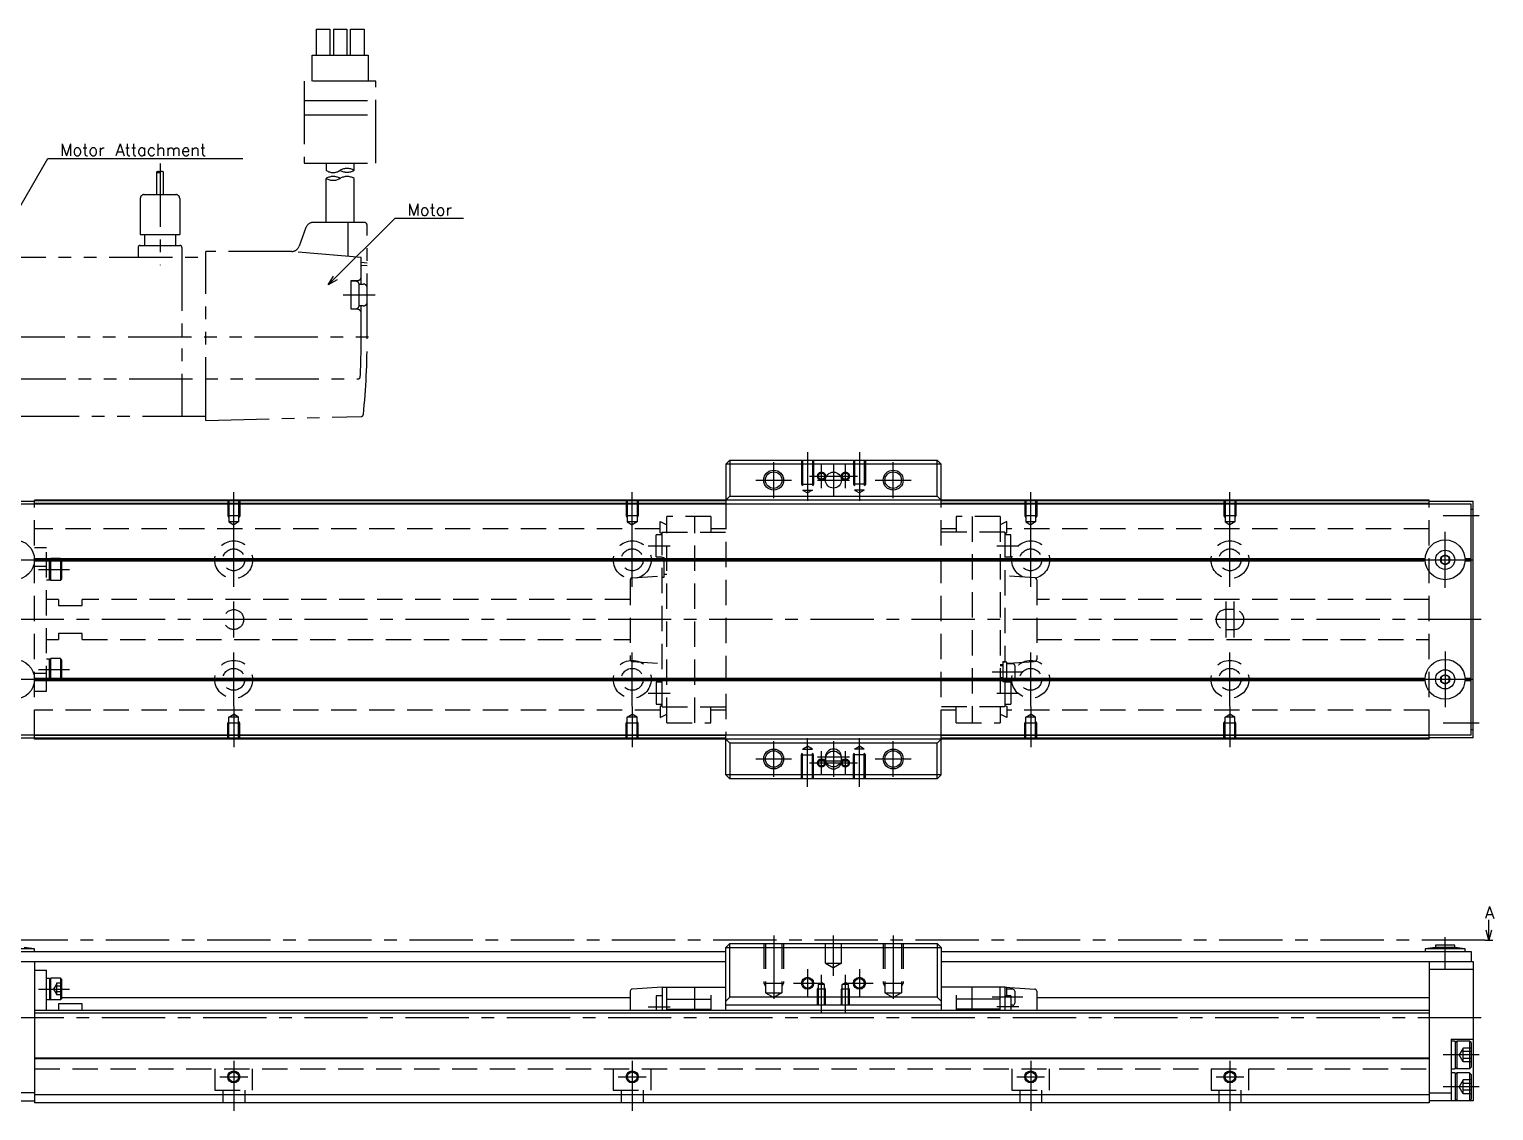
# Model space of a CAD drawing. Extents: x -2 to 601, y -8 to 279.
# Drawn here: x 233.5 to 600.9, y 8 to 279.5 of the extents above; entities that cross this region are included whole.
import ezdxf

# ---------------------------------------------------------------- set-up
doc = ezdxf.new("R2010")
doc.units = 0
doc.header["$LTSCALE"] = 0.5
for name, pattern in [('CENTER', [50.8, 31.75, -6.35, 6.35, -6.35]), ('DASHED', [19.05, 12.7, -6.35]), ('PHANTOM', [63.5, 31.75, -6.35, 6.35, -6.35, 6.35, -6.35])]:
    doc.linetypes.add(name, pattern=pattern)
for name, color, linetype in [('MSM_CENTER', 1, 'CENTER'), ('MSM_CONTINUOUS', 7, 'CONTINUOUS'), ('MSM_DASHED', 4, 'DASHED'), ('MSM_IMAGINARY', 6, 'PHANTOM'), ('MSM_NARROW', 5, 'CONTINUOUS'), ('MSM_PART_NUMBER', 7, 'CONTINUOUS')]:
    doc.layers.add(name, color=color, linetype=linetype)
doc.styles.get("Standard").update_dxf_attribs({"font": 'txt.shx', "height": 3, "bigfont": 'bigfont.shx'})

msp = doc.modelspace()

# ---------------------------------------------------------------- linework, layer by layer
at = {"layer": 'MSM_CENTER'}
for p, q in [((428.76, 173.3), (428.76, 161.09)), ((441.76, 173.3), (441.76, 161.09)), ((420.26, 161.8), (420.26, 170.8)), ((432.26, 164.3), (432.26, 170.3)), ((435.26, 170.3), (435.26, 162.3)), ((438.26, 164.3), (438.26, 170.3)), ((450.26, 161.8), (450.26, 170.8)), ((415.76, 166.3), (424.76, 166.3)), ((429.26, 167.3), (441.26, 167.3)), ((431.26, 166.3), (439.26, 166.3)), ((445.76, 166.3), (454.76, 166.3)), ((284.76, 153.09), (284.76, 163.3)), ((384.76, 153.09), (384.76, 163.3)), ((484.76, 153.09), (484.76, 163.3)), ((534.76, 153.09), (534.76, 163.3)), ((597.26, 157.3), (588.26, 157.3)), ((284.76, 139.55), (284.76, 153.05)), ((384.76, 139.55), (384.76, 153.05)), ((484.76, 139.55), (484.76, 153.05)), ((534.76, 139.55), (534.76, 153.05)), ((588.76, 139.3), (588.76, 153.3)), ((388.76, 149.8), (394.26, 149.8)), ((476.26, 149.8), (481.76, 149.8)), ((222.76, 146.3), (236.76, 146.3)), ((235.76, 143.86), (243.56, 143.86)), ((278.01, 146.3), (291.51, 146.3)), ((378.01, 146.3), (391.51, 146.3)), ((478.01, 146.3), (491.51, 146.3)), ((528.01, 146.3), (541.51, 146.3)), ((581.76, 146.3), (595.76, 146.3)), ((284.76, 126.8), (284.76, 135.8)), ((533.76, 135.8), (533.76, 126.8)), ((535.76, 135.8), (535.76, 126.8)), ((597.76, 131.3), (196.26, 131.3)), ((284.76, 109.55), (284.76, 123.05)), ((384.76, 109.55), (384.76, 123.05)), ((484.76, 109.55), (484.76, 123.05)), ((534.76, 109.55), (534.76, 123.05)), ((588.76, 123.3), (588.76, 109.3)), ((235.76, 118.74), (243.56, 118.74)), ((475.06, 118.2), (482.76, 118.2)), ((222.76, 116.3), (236.76, 116.3)), ((278.01, 116.3), (291.51, 116.3)), ((378.01, 116.3), (391.51, 116.3)), ((478.01, 116.3), (491.51, 116.3)), ((528.01, 116.3), (541.51, 116.3)), ((581.76, 116.3), (595.76, 116.3)), ((388.76, 112.8), (394.26, 112.8)), ((476.26, 112.8), (481.76, 112.8)), ((284.76, 109.51), (284.76, 99.3)), ((384.76, 109.51), (384.76, 99.3)), ((484.76, 109.51), (484.76, 99.3)), ((534.76, 109.51), (534.76, 99.3)), ((597.26, 105.3), (588.26, 105.3)), ((420.26, 91.8), (420.26, 100.8)), ((428.76, 89.3), (428.76, 101.51)), ((435.26, 100.8), (435.26, 91.8)), ((441.76, 89.3), (441.76, 101.51)), ((450.26, 91.8), (450.26, 100.8)), ((415.76, 96.3), (424.76, 96.3)), ((431.26, 96.8), (439.26, 96.8)), ((431.26, 95.8), (439.26, 95.8)), ((432.26, 92.3), (432.26, 98.3)), ((438.26, 92.3), (438.26, 98.3)), ((445.76, 96.3), (454.76, 96.3)), ((429.26, 95.3), (441.26, 95.3)), ((420.26, 52), (420.26, 34.41)), ((435.26, 41.85), (435.26, 52)), ((450.26, 52), (450.26, 34.41)), ((588.76, 43.5), (588.76, 51.6)), ((598.76, 50.8), (189.76, 50.8)), ((428.76, 43.5), (428.76, 36.5)), ((432.26, 32.5), (432.26, 42.15)), ((438.26, 32.5), (438.26, 42.15)), ((441.76, 43.5), (441.76, 36.5)), ((235.76, 38.55), (243.56, 38.55)), ((425.26, 40), (432.26, 40)), ((438.26, 40), (445.26, 40)), ((388.76, 34.1), (394.26, 34.1)), ((482.76, 36.5), (475.06, 36.5)), ((481.76, 34.1), (476.26, 34.1)), ((597.76, 31.3), (196.26, 31.3)), ((284.76, 20.5), (284.76, 8)), ((384.76, 20.5), (384.76, 8)), ((484.76, 20.5), (484.76, 8)), ((534.76, 20.5), (534.76, 8)), ((597.26, 22), (588.26, 22)), ((281.26, 16.5), (288.26, 16.5)), ((381.26, 16.5), (388.26, 16.5)), ((481.26, 16.5), (488.26, 16.5)), ((531.26, 16.5), (538.26, 16.5)), ((597.26, 14), (588.26, 14))]:
    msp.add_line(p, q, dxfattribs=at)
at = {"layer": 'MSM_CONTINUOUS'}
for p, q in [((409.26, 171.3), (408.26, 170.3)), ((462.26, 170.3), (408.26, 170.3)), ((408.26, 170.3), (408.26, 160.3)), ((409.26, 171.3), (461.26, 171.3)), ((409.26, 171.3), (409.26, 162.3)), ((462.26, 170.3), (461.26, 171.3)), ((461.26, 162.3), (461.26, 171.3)), ((462.26, 160.3), (462.26, 170.3)), ((409.26, 162.3), (408.26, 161.3)), ((409.26, 162.3), (461.26, 162.3)), ((462.26, 161.3), (461.26, 162.3)), ((219.76, 161), (234.76, 161)), ((595.26, 160.3), (223.26, 160.3)), ((584.76, 161.3), (234.76, 161.3)), ((234.76, 160.3), (234.76, 161.3)), ((408.26, 161.1), (234.76, 161.1)), ((408.26, 160.4), (234.76, 160.4)), ((584.76, 161.1), (462.26, 161.1)), ((584.76, 160.4), (462.26, 160.4)), ((584.76, 160.3), (584.76, 161.3)), ((584.76, 161), (595.76, 161)), ((595.26, 102.3), (595.26, 160.3)), ((595.26, 159), (595.76, 159)), ((595.76, 101.6), (595.76, 161)), ((588.76, 147.45), (587.76, 146.88)), ((589.76, 146.88), (588.76, 147.45)), ((234.75, 146.6), (583.77, 146.6)), ((234.75, 146), (583.77, 146)), ((234.76, 146.3), (583.76, 146.3)), ((587.76, 146.88), (587.76, 145.72)), ((587.76, 145.72), (588.76, 145.15)), ((588.76, 145.15), (589.76, 145.72)), ((589.76, 145.72), (589.76, 146.88)), ((593.75, 146.6), (595.26, 146.6)), ((593.75, 146), (595.26, 146)), ((593.76, 146.3), (595.26, 146.3)), ((234.75, 116.6), (583.77, 116.6)), ((234.75, 116), (583.77, 116)), ((234.76, 116.3), (583.76, 116.3)), ((588.76, 117.45), (587.76, 116.88)), ((587.76, 116.88), (587.76, 115.72)), ((587.76, 115.72), (588.76, 115.15)), ((589.76, 116.88), (588.76, 117.45)), ((588.76, 115.15), (589.76, 115.72)), ((589.76, 115.72), (589.76, 116.88)), ((593.75, 116.6), (595.26, 116.6)), ((593.75, 116), (595.26, 116)), ((593.76, 116.3), (595.26, 116.3)), ((595.76, 103.6), (595.26, 103.6)), ((219.76, 101.6), (234.76, 101.6)), ((595.26, 102.3), (223.26, 102.3)), ((234.76, 101.3), (234.76, 102.3)), ((408.26, 102.2), (234.76, 102.2)), ((408.26, 101.5), (234.76, 101.5)), ((584.76, 101.3), (234.76, 101.3)), ((408.26, 92.3), (408.26, 102.3)), ((408.26, 101.3), (409.26, 100.3)), ((461.26, 100.3), (409.26, 100.3)), ((409.26, 100.3), (409.26, 91.3)), ((461.26, 100.3), (462.26, 101.3)), ((461.26, 91.3), (461.26, 100.3)), ((462.26, 92.3), (462.26, 102.3)), ((584.76, 102.2), (462.26, 102.2)), ((584.76, 101.5), (462.26, 101.5)), ((584.76, 101.3), (584.76, 102.3)), ((595.76, 101.6), (584.76, 101.6)), ((433.26, 96.8), (433.26, 95.8)), ((437.26, 95.8), (437.26, 96.8)), ((408.26, 92.3), (409.26, 91.3)), ((462.26, 92.3), (408.26, 92.3)), ((461.26, 91.3), (462.26, 92.3)), ((461.26, 91.3), (409.26, 91.3)), ((599.76, 50.8), (599.76, 55.93)), ((599.76, 50.8), (599.09, 53.3)), ((600.43, 53.3), (599.76, 50.8)), ((223.26, 48), (408.26, 48)), ((234.76, 48.6), (224.76, 48.6)), ((234.76, 48.6), (232.16, 49)), ((234.76, 48), (234.76, 48.6)), ((409.26, 50), (408.26, 49)), ((408.26, 33.2), (408.26, 49)), ((408.26, 49), (462.26, 49)), ((409.26, 50), (461.26, 50)), ((409.26, 36.5), (409.26, 50)), ((461.26, 50), (462.26, 49)), ((461.26, 50), (461.26, 36.5)), ((462.26, 49), (462.26, 33.2)), ((462.26, 48), (595.26, 48)), ((586.36, 49), (583.76, 48.6)), ((593.76, 48.6), (583.76, 48.6)), ((583.76, 48.6), (583.76, 48)), ((591.16, 49.6), (586.36, 49.6)), ((586.36, 49.6), (586.36, 49)), ((591.16, 49), (586.36, 49)), ((591.16, 49), (591.16, 49.6)), ((593.76, 48.6), (591.16, 49)), ((593.76, 48), (593.76, 48.6)), ((595.26, 48), (595.26, 45.5)), ((598.76, 50.8), (600.76, 50.8)), ((222.76, 45.5), (408.26, 45.5)), ((234.76, 45.5), (234.76, 10)), ((462.26, 45.5), (595.76, 45.5)), ((584.76, 45.5), (584.76, 10)), ((595.76, 45.5), (595.76, 10.5)), ((234.76, 43.3), (237.76, 43.3)), ((237.76, 33.2), (237.76, 43.3)), ((238.56, 41.15), (237.76, 41.15)), ((238.56, 41), (238.86, 41.3)), ((238.56, 41.15), (238.56, 35.95)), ((238.86, 35.8), (238.86, 41.3)), ((241.26, 41.3), (238.86, 41.3)), ((241.26, 41.3), (241.26, 35.8)), ((241.56, 41), (241.26, 41.3)), ((241.56, 41), (241.56, 36.1)), ((584.76, 43.5), (595.76, 43.5)), ((384.26, 38.03), (384.26, 33.2)), ((392.26, 39), (384.73, 38.53)), ((392.26, 36.85), (390.76, 36.85)), ((390.76, 36.85), (390.76, 33.2)), ((392.26, 39), (408.26, 39)), ((392.26, 39), (392.26, 33.2)), ((393.46, 33.2), (393.46, 39)), ((400.46, 33.2), (400.46, 39)), ((404.46, 37), (404.46, 33.2)), ((478.26, 39), (462.26, 39)), ((466.06, 37), (466.06, 33.2)), ((470.06, 33.2), (470.06, 39)), ((477.06, 33.2), (477.06, 39)), ((478.26, 39), (485.79, 38.53)), ((478.26, 39), (478.26, 33.2)), ((478.76, 38.9), (478.26, 38.9)), ((479.76, 36.85), (478.26, 36.85)), ((478.76, 36.85), (478.76, 38.9)), ((480.26, 38.5), (478.76, 38.5)), ((479.76, 36.85), (479.76, 33.2)), ((480.76, 38), (480.76, 35)), ((486.26, 38.03), (486.26, 33.2)), ((584.76, 33.2), (234.76, 33.2)), ((237.76, 35.95), (238.56, 35.95)), ((238.56, 36.1), (238.86, 35.8)), ((241.26, 35.8), (238.86, 35.8)), ((246.76, 34.87), (240.76, 34.87)), ((240.76, 34.87), (240.76, 33.2)), ((241.26, 35.8), (241.56, 36.1)), ((384.26, 36.3), (241.56, 36.3)), ((246.76, 33.2), (246.76, 34.87)), ((393.46, 36), (404.46, 36)), ((393.46, 33.5), (404.46, 33.5)), ((408.26, 35.5), (409.26, 36.5)), ((462.26, 34.5), (408.26, 34.5)), ((461.26, 36.5), (409.26, 36.5)), ((461.26, 36.5), (462.26, 35.5)), ((477.06, 36), (466.06, 36)), ((477.06, 33.5), (466.06, 33.5)), ((480.26, 34.5), (479.76, 34.5)), ((584.76, 36.3), (486.26, 36.3)), ((584.76, 32.5), (234.76, 32.5)), ((590.26, 26), (590.26, 10.5)), ((590.26, 26), (595.76, 26)), ((591.26, 25.5), (590.26, 25.5)), ((591.26, 25.1), (591.66, 25.5)), ((591.26, 25.5), (591.26, 18.5)), ((591.66, 25.5), (591.66, 18.5)), ((594.86, 25.5), (591.66, 25.5)), ((595.26, 25.1), (594.86, 25.5)), ((594.86, 25.5), (594.86, 18.5)), ((595.26, 25.1), (595.26, 18.9)), ((584.76, 21.2), (234.76, 21.2)), ((584.76, 21), (234.76, 21)), ((590.26, 18.5), (591.26, 18.5)), ((591.66, 18.5), (591.26, 18.9)), ((594.86, 18.5), (591.66, 18.5)), ((594.86, 18.5), (595.26, 18.9)), ((591.26, 17.5), (590.26, 17.5)), ((591.26, 17.5), (591.26, 10.5)), ((591.26, 17.1), (591.66, 17.5)), ((591.66, 17.5), (591.66, 10.5)), ((594.86, 17.5), (591.66, 17.5)), ((594.86, 17.5), (594.86, 10.5)), ((595.26, 17.1), (594.86, 17.5)), ((595.26, 17.1), (595.26, 10.9)), ((234.76, 12.5), (225.26, 12.5)), ((584.76, 12), (234.76, 12)), ((584.76, 12.5), (590.26, 12.5)), ((225.26, 10.5), (234.76, 10.5)), ((584.76, 10), (234.76, 10)), ((595.76, 10.5), (584.76, 10.5)), ((591.66, 10.5), (591.26, 10.9)), ((594.86, 10.5), (595.26, 10.9))]:
    msp.add_line(p, q, dxfattribs=at)
for centre, radius in [((420.26, 166.3), 2.07), ((435.26, 166.3), 2), ((450.26, 166.3), 2.07), ((229.76, 146.3), 5), ((588.76, 146.3), 5), ((588.76, 146.3), 2.4), ((588.76, 146.3), 1.15), ((229.76, 116.3), 5), ((588.76, 116.3), 5), ((588.76, 116.3), 2.4), ((588.76, 116.3), 1.15), ((420.26, 96.3), 2.07), ((435.26, 96.3), 2), ((450.26, 96.3), 2.07), ((428.76, 40), 1.23), ((441.76, 40), 1.23), ((284.76, 16.5), 1.23), ((384.76, 16.5), 1.23), ((484.76, 16.5), 1.23), ((534.76, 16.5), 1.23)]:
    msp.add_circle(centre, radius, dxfattribs=at)
for centre, radius, start, end in [((435.26, 96.8), 2, 0, 180), ((435.26, 95.8), 2, 180, 0), ((384.76, 38.03), 0.5, 93.5763, 180), ((480.26, 38), 0.5, 0, 90), ((485.76, 38.03), 0.5, 0, 86.4237), ((480.26, 35), 0.5, 270, 0)]:
    msp.add_arc(centre, radius, start, end, dxfattribs=at)
at = {"layer": 'MSM_DASHED'}
for p, q in [((427.26, 171.3), (427.26, 165.3)), ((427.53, 171.3), (427.53, 163.8)), ((429.99, 171.3), (429.99, 163.8)), ((430.26, 171.3), (430.26, 165.3)), ((440.26, 171.3), (440.26, 165.3)), ((440.53, 171.3), (440.53, 163.8)), ((442.99, 171.3), (442.99, 163.8)), ((443.26, 171.3), (443.26, 165.3)), ((427.26, 165.3), (430.26, 165.3)), ((427.26, 165.3), (427.53, 164.83)), ((427.53, 163.8), (428.76, 163.09)), ((427.53, 163.8), (429.99, 163.8)), ((429.99, 163.8), (428.76, 163.09)), ((430.26, 165.3), (429.99, 164.83)), ((443.26, 165.3), (440.26, 165.3)), ((440.26, 165.3), (440.53, 164.83)), ((440.53, 163.8), (441.76, 163.09)), ((442.99, 163.8), (440.53, 163.8)), ((442.99, 163.8), (441.76, 163.09)), ((443.26, 165.3), (442.99, 164.83)), ((234.76, 102.3), (234.76, 160.3)), ((283.26, 161.3), (283.26, 157.3)), ((283.53, 161.3), (283.53, 155.8)), ((285.99, 161.3), (285.99, 155.8)), ((286.26, 161.3), (286.26, 157.3)), ((383.26, 161.3), (383.26, 157.3)), ((383.53, 161.3), (383.53, 155.8)), ((385.99, 161.3), (385.99, 155.8)), ((386.26, 161.3), (386.26, 157.3)), ((408.26, 160.3), (408.26, 102.3)), ((462.26, 102.3), (462.26, 160.3)), ((483.26, 161.3), (483.26, 157.3)), ((483.53, 161.3), (483.53, 155.8)), ((485.99, 161.3), (485.99, 155.8)), ((486.26, 161.3), (486.26, 157.3)), ((533.26, 161.3), (533.26, 157.3)), ((533.53, 161.3), (533.53, 155.8)), ((535.99, 161.3), (535.99, 155.8)), ((536.26, 161.3), (536.26, 157.3)), ((584.76, 102.3), (584.76, 160.3)), ((286.26, 157.3), (283.26, 157.3)), ((283.26, 157.3), (283.53, 156.83)), ((283.53, 155.8), (284.76, 155.09)), ((285.99, 155.8), (283.53, 155.8)), ((285.99, 155.8), (284.76, 155.09)), ((286.26, 157.3), (285.99, 156.83)), ((386.26, 157.3), (383.26, 157.3)), ((383.26, 157.3), (383.53, 156.83)), ((383.53, 155.8), (384.76, 155.09)), ((385.99, 155.8), (383.53, 155.8)), ((385.99, 155.8), (384.76, 155.09)), ((386.26, 157.3), (385.99, 156.83)), ((391.76, 155.89), (393.46, 155.04)), ((391.76, 153.1), (391.76, 155.89)), ((393.46, 105.4), (393.46, 157.2)), ((404.46, 157.2), (393.46, 157.2)), ((400.46, 105.4), (400.46, 157.2)), ((404.46, 157.2), (404.46, 153.25)), ((477.06, 157.2), (466.06, 157.2)), ((466.06, 157.2), (466.06, 153.25)), ((470.06, 157.2), (470.06, 105.4)), ((477.06, 157.2), (477.06, 105.4)), ((478.76, 155.89), (477.06, 155.04)), ((478.76, 153.1), (478.76, 155.89)), ((483.26, 157.3), (483.53, 156.83)), ((486.26, 157.3), (483.26, 157.3)), ((485.99, 155.8), (483.53, 155.8)), ((483.53, 155.8), (484.76, 155.09)), ((485.99, 155.8), (484.76, 155.09)), ((486.26, 157.3), (485.99, 156.83)), ((533.26, 157.3), (533.53, 156.83)), ((536.26, 157.3), (533.26, 157.3)), ((535.99, 155.8), (533.53, 155.8)), ((533.53, 155.8), (534.76, 155.09)), ((535.99, 155.8), (534.76, 155.09)), ((536.26, 157.3), (535.99, 156.83)), ((391.76, 154.05), (234.76, 154.05)), ((390.76, 147.05), (390.76, 152.55)), ((392.26, 152.55), (390.76, 152.55)), ((392.26, 152.8), (391.76, 153.1)), ((392.26, 153.25), (408.26, 153.25)), ((392.26, 109.35), (392.26, 153.25)), ((408.26, 154.05), (404.46, 154.05)), ((466.06, 154.05), (462.26, 154.05)), ((478.26, 153.25), (462.26, 153.25)), ((478.26, 153.25), (478.26, 120.6)), ((478.26, 152.8), (478.76, 153.1)), ((479.76, 152.55), (478.26, 152.55)), ((584.76, 154.05), (478.76, 154.05)), ((479.76, 147.05), (479.76, 152.55)), ((237.76, 149.3), (234.76, 149.3)), ((237.76, 113.3), (237.76, 149.3)), ((390.76, 147.05), (392.26, 147.05)), ((478.26, 147.05), (479.76, 147.05)), ((234.76, 144.72), (237.76, 144.72)), ((238.56, 146.46), (237.76, 146.46)), ((238.56, 146.31), (238.86, 146.61)), ((238.56, 141.26), (238.56, 146.46)), ((238.86, 141.11), (238.86, 146.61)), ((241.26, 146.61), (238.86, 146.61)), ((241.26, 146.61), (241.26, 141.11)), ((241.56, 146.31), (241.26, 146.61)), ((241.56, 146.31), (241.56, 141.41)), ((392.26, 146.9), (392.76, 146.9)), ((392.76, 141.9), (392.76, 146.9)), ((392.76, 146.1), (393.46, 146.1)), ((237.76, 141.26), (238.56, 141.26)), ((238.56, 141.41), (238.86, 141.11)), ((241.26, 141.11), (238.86, 141.11)), ((241.26, 141.11), (241.56, 141.41)), ((384.26, 141.29), (384.26, 121.31)), ((384.73, 141.79), (392.26, 142.3)), ((392.26, 141.9), (392.76, 141.9)), ((392.76, 142.7), (393.46, 142.7)), ((485.79, 141.79), (478.26, 142.3)), ((486.26, 141.29), (486.26, 121.31)), ((240.76, 136.3), (237.76, 136.3)), ((240.76, 136.3), (240.76, 134.8)), ((384.26, 136.3), (246.76, 136.3)), ((246.76, 134.8), (246.76, 136.3)), ((584.76, 136.3), (486.26, 136.3)), ((240.76, 134.8), (246.76, 134.8)), ((535.76, 133.8), (533.76, 133.8)), ((533.76, 128.8), (535.76, 128.8)), ((237.76, 126.3), (240.76, 126.3)), ((246.76, 127.8), (240.76, 127.8)), ((240.76, 127.8), (240.76, 126.3)), ((246.76, 126.3), (246.76, 127.8)), ((246.76, 126.3), (384.26, 126.3)), ((486.26, 126.3), (584.76, 126.3)), ((238.56, 121.34), (237.76, 121.34)), ((238.56, 121.19), (238.86, 121.49)), ((238.56, 116.14), (238.56, 121.34)), ((241.26, 121.49), (238.86, 121.49)), ((238.86, 115.99), (238.86, 121.49)), ((241.56, 121.19), (241.26, 121.49)), ((241.26, 121.49), (241.26, 115.99)), ((234.76, 117.88), (237.76, 117.88)), ((241.56, 121.19), (241.56, 116.29)), ((384.73, 120.81), (392.26, 120.3)), ((477.76, 119.9), (477.06, 119.9)), ((477.76, 119.7), (477.06, 119.7)), ((477.76, 120.7), (477.76, 115.7)), ((478.26, 120.7), (477.76, 120.7)), ((478.76, 120.6), (477.76, 120.6)), ((478.76, 115.8), (478.76, 120.6)), ((478.76, 120.31), (479.26, 120.31)), ((480.26, 120.2), (478.76, 120.2)), ((479.26, 120.31), (485.8, 120.81)), ((480.76, 119.7), (480.76, 116.7)), ((237.76, 116.14), (238.56, 116.14)), ((238.56, 116.29), (238.86, 115.99)), ((241.26, 115.99), (238.86, 115.99)), ((241.26, 115.99), (241.56, 116.29)), ((390.76, 115.55), (390.76, 110.05)), ((392.26, 115.55), (390.76, 115.55)), ((477.76, 116.7), (477.06, 116.7)), ((477.76, 116.5), (477.06, 116.5)), ((477.76, 115.8), (478.76, 115.8)), ((478.26, 115.7), (477.76, 115.7)), ((478.26, 115.8), (478.26, 109.35)), ((479.76, 115.55), (478.26, 115.55)), ((480.26, 116.2), (478.76, 116.2)), ((479.76, 115.55), (479.76, 110.05)), ((234.76, 113.3), (237.76, 113.3)), ((391.76, 108.55), (234.76, 108.55)), ((283.53, 106.8), (284.76, 107.51)), ((283.53, 101.3), (283.53, 106.8)), ((285.99, 106.8), (283.53, 106.8)), ((285.99, 106.8), (284.76, 107.51)), ((285.99, 101.3), (285.99, 106.8)), ((383.53, 106.8), (384.76, 107.51)), ((383.53, 101.3), (383.53, 106.8)), ((385.99, 106.8), (383.53, 106.8)), ((385.99, 106.8), (384.76, 107.51)), ((385.99, 101.3), (385.99, 106.8)), ((390.76, 110.05), (392.26, 110.05)), ((392.26, 109.8), (391.76, 109.5)), ((391.76, 109.5), (391.76, 106.71)), ((391.76, 106.71), (393.46, 107.56)), ((392.26, 109.35), (408.26, 109.35)), ((404.46, 105.4), (404.46, 109.35)), ((408.26, 108.55), (404.46, 108.55)), ((478.26, 109.35), (462.26, 109.35)), ((466.06, 108.55), (462.26, 108.55)), ((466.06, 105.4), (466.06, 109.35)), ((478.76, 106.71), (477.06, 107.56)), ((478.26, 110.05), (479.76, 110.05)), ((478.26, 109.8), (478.76, 109.5)), ((478.76, 109.5), (478.76, 106.71)), ((584.76, 108.55), (478.76, 108.55)), ((483.53, 106.8), (484.76, 107.51)), ((483.53, 101.3), (483.53, 106.8)), ((485.99, 106.8), (483.53, 106.8)), ((485.99, 106.8), (484.76, 107.51)), ((485.99, 101.3), (485.99, 106.8)), ((533.53, 106.8), (534.76, 107.51)), ((533.53, 101.3), (533.53, 106.8)), ((535.99, 106.8), (533.53, 106.8)), ((535.99, 106.8), (534.76, 107.51)), ((535.99, 101.3), (535.99, 106.8)), ((283.26, 105.3), (283.53, 105.77)), ((283.26, 101.3), (283.26, 105.3)), ((286.26, 105.3), (283.26, 105.3)), ((286.26, 105.3), (285.99, 105.77)), ((286.26, 101.3), (286.26, 105.3)), ((383.26, 105.3), (383.53, 105.77)), ((383.26, 101.3), (383.26, 105.3)), ((386.26, 105.3), (383.26, 105.3)), ((386.26, 105.3), (385.99, 105.77)), ((386.26, 101.3), (386.26, 105.3)), ((393.46, 105.4), (404.46, 105.4)), ((466.06, 105.4), (477.06, 105.4)), ((483.26, 105.3), (483.53, 105.77)), ((483.26, 101.3), (483.26, 105.3)), ((486.26, 105.3), (483.26, 105.3)), ((486.26, 105.3), (485.99, 105.77)), ((486.26, 101.3), (486.26, 105.3)), ((533.26, 105.3), (533.53, 105.77)), ((533.26, 101.3), (533.26, 105.3)), ((536.26, 105.3), (533.26, 105.3)), ((536.26, 105.3), (535.99, 105.77)), ((536.26, 101.3), (536.26, 105.3)), ((427.53, 98.8), (428.76, 99.51)), ((429.99, 98.8), (428.76, 99.51)), ((440.53, 98.8), (441.76, 99.51)), ((442.99, 98.8), (441.76, 99.51)), ((427.26, 97.3), (427.53, 97.77)), ((427.26, 91.3), (427.26, 97.3)), ((427.26, 97.3), (430.26, 97.3)), ((427.53, 91.3), (427.53, 98.8)), ((427.53, 98.8), (429.99, 98.8)), ((429.99, 91.3), (429.99, 98.8)), ((430.26, 97.3), (429.99, 97.77)), ((430.26, 91.3), (430.26, 97.3)), ((440.26, 97.3), (440.53, 97.77)), ((440.26, 91.3), (440.26, 97.3)), ((443.26, 97.3), (440.26, 97.3)), ((440.53, 91.3), (440.53, 98.8)), ((442.99, 98.8), (440.53, 98.8)), ((442.99, 91.3), (442.99, 98.8)), ((443.26, 97.3), (442.99, 97.77)), ((443.26, 91.3), (443.26, 97.3)), ((417.76, 50), (417.76, 40)), ((418.19, 50), (418.19, 37.6)), ((422.33, 50), (422.33, 37.6)), ((422.76, 50), (422.76, 40)), ((433.26, 45), (433.26, 50)), ((437.26, 45), (437.26, 50)), ((447.76, 50), (447.76, 40)), ((448.19, 50), (448.19, 37.6)), ((452.33, 50), (452.33, 37.6)), ((452.76, 50), (452.76, 40)), ((433.26, 45), (437.26, 45)), ((433.26, 45), (435.26, 43.85)), ((437.26, 45), (435.26, 43.85)), ((240.26, 39.8), (239.54, 38.55)), ((239.54, 38.55), (240.26, 37.3)), ((240.26, 39.99), (240.26, 37.11)), ((241.56, 39.99), (240.26, 39.99)), ((241.56, 39.27), (240.26, 39.27)), ((241.56, 37.83), (240.26, 37.83)), ((241.56, 37.11), (240.26, 37.11)), ((417.76, 40), (422.76, 40)), ((417.76, 40), (418.19, 39.25)), ((418.19, 37.6), (422.33, 37.6)), ((418.19, 37.6), (420.26, 36.41)), ((422.33, 37.6), (420.26, 36.41)), ((422.76, 40), (422.33, 39.25)), ((431.26, 38.5), (431.48, 38.87)), ((431.26, 34.5), (431.26, 38.5)), ((433.26, 38.5), (431.26, 38.5)), ((431.48, 39.7), (432.26, 40.15)), ((431.48, 34.5), (431.48, 39.7)), ((433.04, 39.7), (431.48, 39.7)), ((433.04, 39.7), (432.26, 40.15)), ((433.04, 34.5), (433.04, 39.7)), ((433.26, 38.5), (433.04, 38.87)), ((433.26, 34.5), (433.26, 38.5)), ((437.26, 38.5), (437.48, 38.87)), ((437.26, 34.5), (437.26, 38.5)), ((439.26, 38.5), (437.26, 38.5)), ((437.48, 39.7), (438.26, 40.15)), ((437.48, 34.5), (437.48, 39.7)), ((439.04, 39.7), (437.48, 39.7)), ((439.04, 39.7), (438.26, 40.15)), ((439.04, 34.5), (439.04, 39.7)), ((439.26, 38.5), (439.04, 38.87)), ((439.26, 34.5), (439.26, 38.5)), ((447.76, 40), (452.76, 40)), ((447.76, 40), (448.19, 39.25)), ((448.19, 37.6), (452.33, 37.6)), ((448.19, 37.6), (450.26, 36.41)), ((452.33, 37.6), (450.26, 36.41)), ((452.76, 40), (452.33, 39.25)), ((593.26, 23.73), (592.26, 22)), ((593.26, 20.27), (593.26, 23.73)), ((595.26, 23.73), (593.26, 23.73)), ((595.26, 22.87), (593.26, 22.87)), ((234.76, 18.5), (584.76, 18.5)), ((280.01, 18.5), (280.01, 13.2)), ((289.51, 13.2), (289.51, 18.5)), ((380.01, 18.5), (380.01, 13.2)), ((389.51, 13.2), (389.51, 18.5)), ((480.01, 18.5), (480.01, 13.2)), ((489.51, 13.2), (489.51, 18.5)), ((530.01, 18.5), (530.01, 13.2)), ((539.51, 13.2), (539.51, 18.5)), ((593.26, 20.27), (592.26, 22)), ((595.26, 21.13), (593.26, 21.13)), ((595.26, 20.27), (593.26, 20.27)), ((593.26, 15.73), (592.26, 14)), ((593.26, 12.27), (593.26, 15.73)), ((595.26, 15.73), (593.26, 15.73)), ((595.26, 14.87), (593.26, 14.87)), ((280.01, 13.2), (289.51, 13.2)), ((282.01, 13.2), (282.01, 10)), ((287.51, 13.2), (287.51, 10)), ((380.01, 13.2), (389.51, 13.2)), ((382.01, 13.2), (382.01, 10)), ((387.51, 13.2), (387.51, 10)), ((480.01, 13.2), (489.51, 13.2)), ((482.01, 13.2), (482.01, 10)), ((487.51, 13.2), (487.51, 10)), ((530.01, 13.2), (539.51, 13.2)), ((532.01, 13.2), (532.01, 10)), ((537.51, 13.2), (537.51, 10)), ((593.26, 12.27), (592.26, 14)), ((595.26, 13.13), (593.26, 13.13)), ((595.26, 12.27), (593.26, 12.27))]:
    msp.add_line(p, q, dxfattribs=at)
for centre, radius in [((432.26, 167.3), 1), ((432.26, 167.3), 0.783), ((438.26, 167.3), 1), ((438.26, 167.3), 0.783), ((284.76, 146.3), 4.75), ((384.76, 146.3), 4.75), ((484.76, 146.3), 4.75), ((534.76, 146.3), 4.75), ((284.76, 146.3), 2.75), ((384.76, 146.3), 2.75), ((484.76, 146.3), 2.75), ((534.76, 146.3), 2.75), ((284.76, 131.3), 2.5), ((284.76, 116.3), 4.75), ((284.76, 116.3), 2.75), ((384.76, 116.3), 4.75), ((384.76, 116.3), 2.75), ((484.76, 116.3), 4.75), ((484.76, 116.3), 2.75), ((534.76, 116.3), 4.75), ((534.76, 116.3), 2.75), ((432.26, 95.3), 1), ((432.26, 95.3), 0.783), ((438.26, 95.3), 1), ((438.26, 95.3), 0.783)]:
    msp.add_circle(centre, radius, dxfattribs=at)
for centre, radius, start, end in [((384.76, 141.29), 0.5, 93.8591, 180), ((485.76, 141.29), 0.5, 0, 86.1409), ((533.76, 131.3), 2.5, 90, 270), ((535.76, 131.3), 2.5, 270, 90), ((384.76, 121.31), 0.5, 180, 266.1409), ((485.76, 121.31), 0.5, 274.3825, 0), ((480.26, 119.7), 0.5, 0, 90), ((480.26, 116.7), 0.5, 270, 0)]:
    msp.add_arc(centre, radius, start, end, dxfattribs=at)
at = {"layer": 'MSM_IMAGINARY'}
for p, q in [((305.46, 279.48), (308.86, 279.48)), ((305.46, 279.48), (305.46, 272.98)), ((308.86, 279.48), (308.86, 272.98)), ((309.76, 279.48), (313.16, 279.48)), ((309.76, 279.48), (309.76, 272.98)), ((313.16, 279.48), (313.16, 272.98)), ((314.06, 279.48), (317.46, 279.48)), ((314.06, 272.98), (314.06, 279.48)), ((317.46, 279.48), (317.46, 272.98)), ((304.46, 272.98), (318.46, 272.98)), ((304.46, 266.48), (304.46, 272.98)), ((318.46, 272.98), (318.46, 266.48)), ((320.46, 266.48), (302.46, 266.48)), ((302.46, 266.48), (302.46, 245.86)), ((320.46, 245.86), (320.46, 266.48)), ((302.46, 261.63), (320.46, 261.63)), ((302.46, 258.03), (320.46, 258.03)), ((265.41, 243.64), (265.41, 238)), ((266.26, 245.75), (266.26, 220.3)), ((267.11, 238), (267.11, 243.64)), ((302.46, 245.86), (320.46, 245.86)), ((307.96, 245.86), (307.96, 244.07)), ((314.96, 244.07), (314.96, 245.86)), ((307.96, 231), (307.96, 242.04)), ((314.96, 231), (314.96, 242.04)), ((261.31, 237), (261.31, 228)), ((262.31, 238), (270.21, 238)), ((271.21, 237), (271.21, 228)), ((261.31, 228), (271.21, 228)), ((262.36, 228), (262.36, 225.2)), ((270.16, 228), (270.16, 225.2)), ((302.88, 229.68), (301.18, 225.02)), ((317.46, 231), (304.76, 231)), ((313.46, 222.46), (313.46, 231)), ((318.26, 202.3), (318.26, 230.2)), ((260.76, 224.7), (260.76, 222.3)), ((261.26, 225.2), (271.26, 225.2)), ((271.76, 224.7), (271.76, 182.3)), ((221.76, 222.3), (277.76, 222.3)), ((277.76, 181.3), (277.76, 223.7)), ((299.3, 223.7), (277.76, 223.7)), ((316.76, 222.17), (299.3, 223.7)), ((316.76, 215.53), (316.76, 222.17)), ((318.26, 220.76), (316.76, 220.89)), ((318.26, 220.06), (316.76, 220.19)), ((314.26, 216.38), (315.76, 216.38)), ((314.26, 209.18), (314.26, 216.38)), ((315.26, 216.28), (314.26, 216.28)), ((316.23, 215.53), (317.26, 215.53)), ((316.26, 210.28), (316.26, 215.28)), ((312.26, 212.78), (320.26, 212.78)), ((317.26, 210.03), (316.26, 210.03)), ((316.76, 202.3), (316.76, 210.03)), ((314.26, 209.28), (315.26, 209.28)), ((315.76, 209.18), (314.26, 209.18)), ((194.76, 202.3), (320.26, 202.3)), ((226.76, 191.73), (316, 191.73)), ((277.76, 182.3), (221.76, 182.3)), ((277.76, 181.3), (316.82, 182.29))]:
    msp.add_line(p, q, dxfattribs=at)
for centre, radius, start, end in [((265.84, 242.9), 0.85, 60.0009, 119.999), ((265.84, 244.37), 0.85, 240.001, 299.999), ((266.69, 242.9), 0.85, 59.9987, 119.999), ((309.71, 246.51), 3, 234.3132, 305.6839), ((313.21, 241.04), 3.5, 60.0014, 120.0014), ((313.21, 247.1), 3.5, 240.0015, 300.0015), ((309.71, 239.01), 3.5, 60.0014, 120.1319), ((309.71, 245.07), 3.5, 239.871, 300), ((313.21, 239.01), 3.5, 60.0637, 120), ((262.31, 237), 1, 90, 180), ((270.21, 237), 1, 360, 90), ((304.76, 229), 2, 90, 160), ((317.46, 230.2), 0.8, 360, 90), ((261.26, 224.7), 0.5, 90, 180), ((271.26, 224.7), 0.5, 360, 90), ((299.3, 225.7), 2, 270, 340), ((315.76, 217.38), 1, 270, 0), ((315.26, 215.28), 1, 360, 90), ((317.26, 214.53), 1, 360, 90), ((315.26, 210.28), 1, 270, 360), ((317.26, 211.03), 1, 270, 360), ((315.76, 208.18), 1, 1.7094, 90), ((118.26, 202.3), 198.5, 357.0836, 0), ((118.26, 202.3), 200, 354.3874, 0), ((316, 192.23), 0.5, 270, 357.0836), ((316.8, 182.79), 0.5, 271.4503, 354.3874)]:
    msp.add_arc(centre, radius, start, end, dxfattribs=at)
at = {"layer": 'MSM_NARROW'}
for centre, radius in [((420.26, 166.3), 2.5), ((450.26, 166.3), 2.5), ((420.26, 96.3), 2.5), ((450.26, 96.3), 2.5), ((428.76, 40), 1.5), ((441.76, 40), 1.5), ((284.76, 16.5), 1.5), ((384.76, 16.5), 1.5), ((484.76, 16.5), 1.5), ((534.76, 16.5), 1.5)]:
    msp.add_circle(centre, radius, dxfattribs=at)
at = {"layer": 'MSM_PART_NUMBER'}
for p, q in [((219.76, 215.3), (238.1, 247.06)), ((238.1, 247.06), (287.02, 247.06)), ((308.5, 215.3), (325.26, 232.06)), ((325.26, 232.06), (342.38, 232.06)), ((308.5, 215.3), (309.79, 217.54)), ((310.74, 216.59), (308.5, 215.3))]:
    msp.add_line(p, q, dxfattribs=at)

# ---------------------------------------------------------------- texts
for s, p in [('Motor Attachment', (241.22, 247.69)), ('Motor', (328.38, 232.69)), ('A', (598.76, 56.23))]:
    msp.add_text(s, height=3, dxfattribs=at).set_placement(p)

doc.saveas('drawing.dxf')
